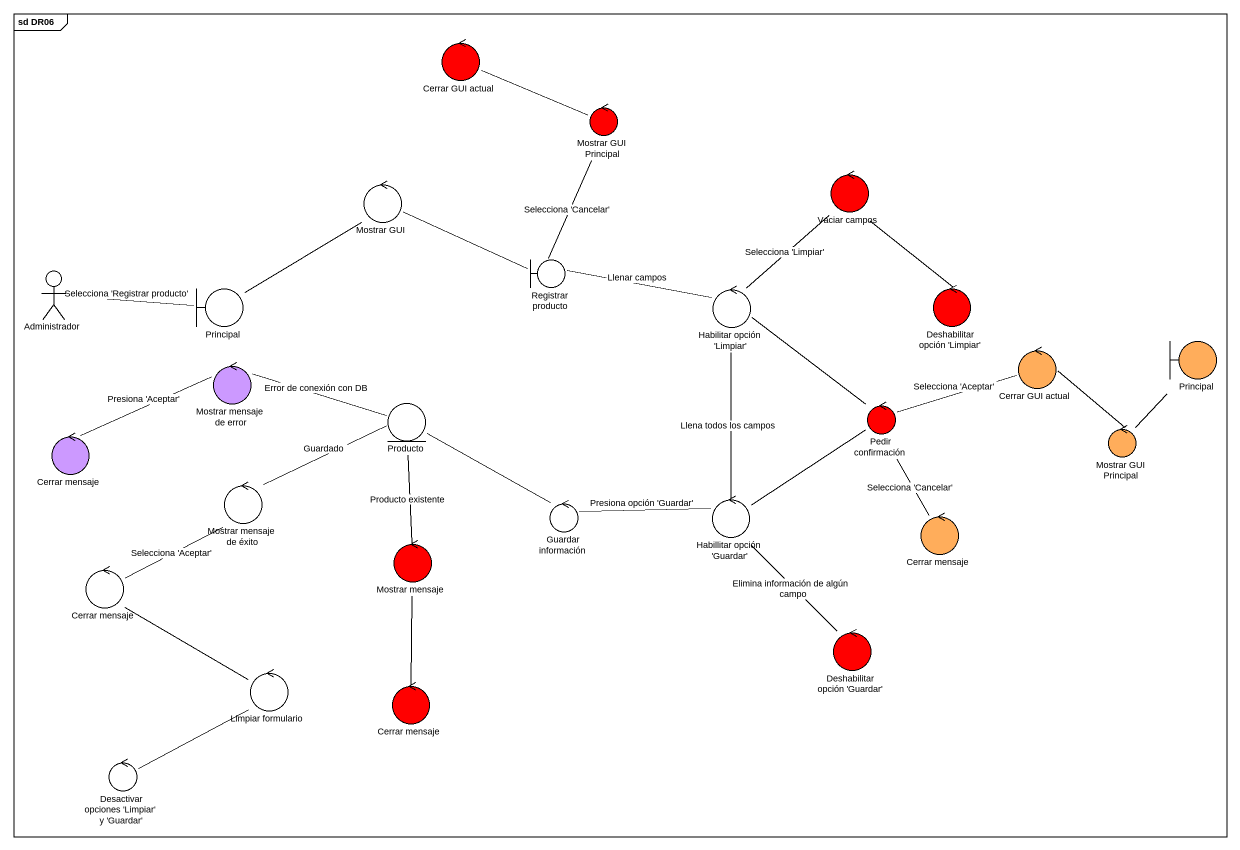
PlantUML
@startuml
mainframe sd DR06
control "Cerrar GUI actual" as Cerrar_GUI_actual #FF0000
control "Mostrar GUI Principal" as Mostrar_GUI_Principal #FF0000
control "Mostrar GUI" as Mostrar_GUI
control "Vaciar campos" as Vaciar_campos #FF0000
actor Administrador
boundary "Registrar producto" as Registrar_producto
boundary Principal
control "Habilitar opción 'Limpiar'" as Habilitar_opción_Limpiar
control "Deshabilitar opción 'Limpiar'" as Deshabilitar_opción_Limpiar #FF0000
control "Cerrar GUI actual" as Cerrar_GUI_actual_2 #FFAD5B
boundary "Principal" as Principal_2 #FFAD5B
control "Mostrar mensaje de error" as Mostrar_mensaje_de_error #CC99FF
entity Producto
control "Cerrar mensaje" as Cerrar_mensaje #CC99FF
control "Pedir confirmación" as Pedir_confirmación #FF0000
control "Mostrar GUI Principal" as Mostrar_GUI_Principal_2 #FFAD5B
control "Mostrar mensaje de éxito" as Mostrar_mensaje_de_éxito
control "Guardar información" as Guardar_información
control "Habillitar opción 'Guardar'" as Habillitar_opción_Guardar
control "Cerrar mensaje" as Cerrar_mensaje_2 #FFAD5B
control "Mostrar mensaje" as Mostrar_mensaje #FF0000
control "Cerrar mensaje" as Cerrar_mensaje_3
control "Deshabilitar opción 'Guardar'" as Deshabilitar_opción_Guardar #FF0000
control "Limpiar formulario" as Limpiar_formulario
control "Cerrar mensaje" as Cerrar_mensaje_4 #FF0000
control "Desactivar opciones 'Limpiar' y 'Guardar'" as Desactivar_opciones_Limpiar
Cerrar_GUI_actual -right- Mostrar_GUI_Principal
Mostrar_GUI_Principal -- Registrar_producto : Selecciona 'Cancelar'
Vaciar_campos -- Habilitar_opción_Limpiar : Selecciona 'Limpiar'
Administrador -right- Principal : Selecciona 'Registrar producto'
Registrar_producto -left- Mostrar_GUI
Principal -up- Mostrar_GUI
Habilitar_opción_Limpiar -left- Registrar_producto : Llenar campos
Habilitar_opción_Limpiar -- Habillitar_opción_Guardar : Llena todos los campos
Deshabilitar_opción_Limpiar -up- Vaciar_campos
Cerrar_GUI_actual_2 -- Mostrar_GUI_Principal_2
Mostrar_mensaje_de_error -right- Producto : Error de conexión con DB
Producto -- Guardar_información
Producto -- Mostrar_mensaje : Producto existente
Cerrar_mensaje -right- Mostrar_mensaje_de_error : Presiona 'Aceptar'
Pedir_confirmación -up- Habilitar_opción_Limpiar
Pedir_confirmación -right- Cerrar_GUI_actual_2 : Selecciona 'Aceptar'
Pedir_confirmación -- Cerrar_mensaje_2 : Selecciona 'Cancelar'
Mostrar_GUI_Principal_2 -up- Principal_2
Mostrar_mensaje_de_éxito -right- Producto : Guardado
Guardar_información -right- Habillitar_opción_Guardar : Presiona opción 'Guardar'
Habillitar_opción_Guardar -up- Pedir_confirmación
Cerrar_mensaje_3 -right- Mostrar_mensaje_de_éxito : Selecciona 'Aceptar'
Deshabilitar_opción_Guardar -up- Habillitar_opción_Guardar : Elimina información de algún campo
Limpiar_formulario -up- Cerrar_mensaje_3
Cerrar_mensaje_4 -up- Mostrar_mensaje
Desactivar_opciones_Limpiar -up- Limpiar_formulario
@enduml
